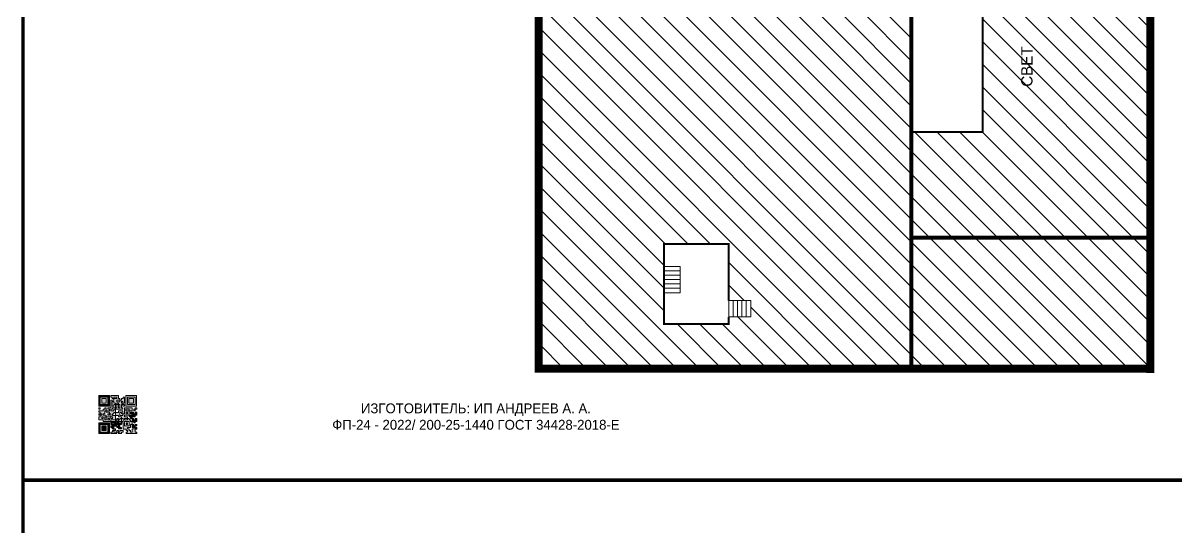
# Model space of a CAD drawing. Header units: millimetres. Extents: x 13114 to 67229, y 22859 to 38520.
# Drawn here: x 21883.5 to 22211.2, y 30884.1 to 31027.2 of the extents above; entities that cross this region are included whole.
import ezdxf

# ---------------------------------------------------------------- set-up
doc = ezdxf.new("R2010")
doc.units = ezdxf.units.MM
doc.styles.add('обычный', font='arial.ttf')
pattern_1 = [(135, (34457.892, 786.7484), (-3.21044156, -3.21044156), [])]

# ---------------------------------------------------------------- blocks, each defined once
blk = doc.blocks.new('QR')
at = {"lineweight": 0}
h = blk.add_hatch(color=256, dxfattribs=at)
h.dxf.hatch_style = 1
h.paths.add_polyline_path([(9241.16, 2687.38), (9242.01, 2687.38), (9242.01, 2687.83), (9241.59, 2687.83), (9241.59, 2688.68), (9239.45, 2688.68), (9239.45, 2688.25), (9239.86, 2688.25), (9239.86, 2687.83), (9240.29, 2687.83), (9240.29, 2688.25), (9241.16, 2688.25), (9241.16, 2687.83), (9240.29, 2687.83), (9240.29, 2687.38), (9239.45, 2687.38), (9239.45, 2685.22), (9238.57, 2685.22), (9238.57, 2684.8), (9239.02, 2684.8), (9239.02, 2684.37), (9238.13, 2684.37), (9238.13, 2683.92), (9239.02, 2683.92), (9239.02, 2683.5), (9239.44, 2683.5), (9239.44, 2682.64), (9239.87, 2682.64), (9239.87, 2682.18), (9239.44, 2682.18), (9239.44, 2682.64), (9238.13, 2682.64), (9238.13, 2681.76), (9237.71, 2681.76), (9237.71, 2682.64), (9238.13, 2682.64), (9238.13, 2683.07), (9237.27, 2683.07), (9237.27, 2683.51), (9237.71, 2683.51), (9237.71, 2684.37), (9238.13, 2684.37), (9238.13, 2685.22), (9237.71, 2685.22), (9237.71, 2684.8), (9237.28, 2684.8), (9237.28, 2684.38), (9235.98, 2684.38), (9235.98, 2683.92), (9236.4, 2683.92), (9236.4, 2683.49), (9236.84, 2683.49), (9236.84, 2683.07), (9236.4, 2683.07), (9236.4, 2682.64), (9235.98, 2682.64), (9235.98, 2681.76), (9237.29, 2681.76), (9237.29, 2681.33), (9239.43, 2681.33), (9239.43, 2681.76), (9240.74, 2681.76), (9240.74, 2683.05), (9239.87, 2683.05), (9239.87, 2683.5), (9240.29, 2683.5), (9240.29, 2683.91), (9240.74, 2683.91), (9240.74, 2684.81), (9240.29, 2684.81), (9240.29, 2684.79), (9240.29, 2684.37), (9239.45, 2684.37), (9239.45, 2684.8), (9239.87, 2684.8), (9239.87, 2685.21), (9240.74, 2685.21), (9240.74, 2686.1), (9240.29, 2686.1), (9240.29, 2685.64), (9239.86, 2685.64), (9239.86, 2686.95), (9240.29, 2686.95), (9240.29, 2686.52), (9240.74, 2686.52), (9240.74, 2686.1), (9241.16, 2686.1), (9241.16, 2686.53), (9241.59, 2686.53), (9241.59, 2686.1), (9242.02, 2686.1), (9242.02, 2685.21), (9241.59, 2685.21), (9241.59, 2686.1), (9241.16, 2686.1), (9241.16, 2685.21), (9240.74, 2685.21), (9240.74, 2684.81), (9242.89, 2684.81), (9242.89, 2685.22), (9242.47, 2685.22), (9242.47, 2686.11), (9242.89, 2686.11), (9242.89, 2686.52), (9242.46, 2686.52), (9242.46, 2686.95), (9242.89, 2686.95), (9242.89, 2686.52), (9243.32, 2686.52), (9243.32, 2688.26), (9242.9, 2688.26), (9242.9, 2687.83), (9242.47, 2687.83), (9242.47, 2687.38), (9242.01, 2687.38), (9242.01, 2686.94), (9241.16, 2686.94)])
h.paths.add_polyline_path([(9239.02, 2682.18), (9239.02, 2681.76), (9238.54, 2681.76), (9238.54, 2682.18)], flags=16)
h.paths.add_polyline_path([(9237.27, 2682.65), (9237.27, 2682.19), (9236.83, 2682.19), (9236.83, 2682.65)], flags=16)
h = blk.add_hatch(color=256, dxfattribs=at)
h.dxf.hatch_style = 1
h.paths.add_polyline_path([(9238.15, 2687.83), (9236.83, 2687.83), (9236.83, 2686.52), (9238.15, 2686.52)], flags=0)
h.paths.add_polyline_path([(9239.01, 2685.65), (9239.01, 2688.68), (9235.98, 2688.68), (9235.98, 2685.65)])
h.paths.add_polyline_path([(9236.41, 2686.1), (9236.41, 2688.26), (9238.56, 2688.26), (9238.56, 2686.1)], flags=16)
h.paths.add_polyline_path([(9236.83, 2686.52), (9236.83, 2687.83), (9238.15, 2687.83), (9238.15, 2686.52)], flags=0)
h = blk.add_hatch(color=256, dxfattribs=at)
h.dxf.hatch_style = 1
h.paths.add_polyline_path([(9238.15, 2686.52), (9238.15, 2687.83), (9236.83, 2687.83), (9236.83, 2686.52)])
h.paths.add_polyline_path([(9245.91, 2686.52), (9245.91, 2687.83), (9244.59, 2687.83), (9244.59, 2686.52)], flags=0)
h.paths.add_polyline_path([(9246.77, 2685.65), (9246.77, 2688.68), (9243.74, 2688.68), (9243.74, 2685.65)])
h.paths.add_polyline_path([(9244.17, 2686.1), (9244.17, 2688.26), (9246.32, 2688.26), (9246.32, 2686.1)], flags=16)
h.paths.add_polyline_path([(9244.59, 2686.52), (9244.59, 2687.83), (9245.91, 2687.83), (9245.91, 2686.52)], flags=0)
h = blk.add_hatch(color=256, dxfattribs=at)
h.dxf.hatch_style = 1
h.paths.add_polyline_path([(9240.75, 2681.76), (9240.75, 2681.35), (9241.17, 2681.35), (9241.17, 2681.76)])
h.paths.add_polyline_path([(9241.6, 2682.18), (9241.17, 2682.18), (9241.17, 2681.76), (9241.6, 2681.76)])
h.paths.add_polyline_path([(9242.47, 2681.34), (9242.47, 2682.19), (9242.02, 2682.19), (9242.02, 2681.76), (9241.6, 2681.76), (9241.6, 2681.34)])
h.paths.add_polyline_path([(9239.87, 2678.3), (9239.44, 2678.3), (9239.44, 2677.89), (9241.17, 2677.89), (9241.17, 2678.3), (9240.28, 2678.3), (9240.28, 2678.73), (9239.87, 2678.73)])
h.paths.add_polyline_path([(9240.75, 2678.73), (9240.75, 2679.19), (9240.28, 2679.19), (9240.28, 2678.73)])
h.paths.add_polyline_path([(9241.6, 2678.73), (9241.17, 2678.73), (9241.17, 2678.3), (9241.6, 2678.3)])
h.paths.add_polyline_path([(9242.02, 2678.3), (9241.6, 2678.3), (9241.6, 2677.89), (9242.48, 2677.89), (9242.48, 2678.31), (9242.9, 2678.31), (9242.9, 2678.73), (9242.02, 2678.73)])
h.paths.add_polyline_path([(9246.36, 2684.37), (9246.36, 2684.79), (9245.93, 2684.79), (9245.93, 2684.37)])
h.paths.add_polyline_path([(9246.78, 2685.2), (9246.36, 2685.2), (9246.36, 2684.79), (9246.78, 2684.79)])
h.paths.add_polyline_path([(9245.91, 2687.83), (9244.59, 2687.83), (9244.59, 2686.52), (9245.91, 2686.52)])
h = blk.add_hatch(color=256, dxfattribs=at)
h.dxf.hatch_style = 1
h.paths.add_polyline_path([(9243.32, 2686.11), (9242.89, 2686.11), (9242.89, 2685.64), (9243.32, 2685.64)])
h.paths.add_polyline_path([(9239.02, 2683.07), (9239.02, 2683.5), (9238.56, 2683.5), (9238.56, 2683.07)])
h.paths.add_polyline_path([(9236.4, 2684.8), (9236.4, 2685.22), (9235.98, 2685.22), (9235.98, 2684.8)])
h.paths.add_polyline_path([(9236.4, 2683.07), (9236.4, 2683.49), (9235.98, 2683.49), (9235.98, 2683.07)])
h = blk.add_hatch(color=256, dxfattribs=at)
h.dxf.hatch_style = 1
h.paths.add_polyline_path([(9243.32, 2682.64), (9243.32, 2683.07), (9244.62, 2683.07), (9244.62, 2684.37), (9243.74, 2684.37), (9243.74, 2684.8), (9244.62, 2684.8), (9244.62, 2684.37), (9245.48, 2684.37), (9245.48, 2685.22), (9243.32, 2685.22), (9243.32, 2683.5), (9242.89, 2683.5), (9242.89, 2683.06), (9242.01, 2683.06), (9242.01, 2683.91), (9242.47, 2683.91), (9242.47, 2683.5), (9242.89, 2683.5), (9242.89, 2684.38), (9241.59, 2684.38), (9241.59, 2683.91), (9240.74, 2683.91), (9240.74, 2683.05), (9241.59, 2683.05), (9241.59, 2682.64), (9242.47, 2682.64), (9242.47, 2682.19), (9242.91, 2682.19), (9242.91, 2681.34), (9242.48, 2681.34), (9242.48, 2680.91), (9242.91, 2680.91), (9242.91, 2679.17), (9243.75, 2679.17), (9243.75, 2678.73), (9244.2, 2678.73), (9244.2, 2678.3), (9243.75, 2678.3), (9243.75, 2677.88), (9246.78, 2677.88), (9246.78, 2678.3), (9246.35, 2678.3), (9246.35, 2679.19), (9245.48, 2679.19), (9245.48, 2678.31), (9245.05, 2678.31), (9245.05, 2678.73), (9244.62, 2678.73), (9244.62, 2679.19), (9244.2, 2679.19), (9244.2, 2679.61), (9245.05, 2679.61), (9245.05, 2680.46), (9245.48, 2680.46), (9245.48, 2681.34), (9245.04, 2681.34), (9245.04, 2681.76), (9244.63, 2681.76), (9244.63, 2682.19), (9244.21, 2682.19), (9244.21, 2681.76), (9243.32, 2681.76), (9243.32, 2682.19), (9244.21, 2682.19), (9244.21, 2682.64)])
h.paths.add_polyline_path([(9243.75, 2683.49), (9243.75, 2683.92), (9244.21, 2683.92), (9244.21, 2683.49)], flags=16)
h.paths.add_polyline_path([(9243.32, 2681.34), (9244.63, 2681.34), (9244.63, 2680.04), (9243.32, 2680.04)], flags=16)
h.paths.add_polyline_path([(9243.76, 2680.89), (9244.18, 2680.89), (9244.18, 2680.48), (9243.76, 2680.48)], flags=0)
h = blk.add_hatch(color=256, dxfattribs=at)
h.dxf.hatch_style = 1
h.paths.add_polyline_path([(9246.36, 2683.07), (9246.78, 2683.07), (9246.78, 2683.92), (9246.36, 2683.92), (9246.36, 2683.49), (9245.92, 2683.49), (9245.92, 2683.92), (9245.06, 2683.92), (9245.06, 2683.49), (9245.48, 2683.49), (9245.48, 2683.07), (9244.62, 2683.07), (9244.62, 2682.65), (9245.05, 2682.65), (9245.05, 2682.18), (9245.48, 2682.18), (9245.48, 2682.65), (9246.36, 2682.65)])
h.paths.add_polyline_path([(9246.78, 2682.18), (9246.36, 2682.18), (9246.36, 2681.75), (9245.92, 2681.75), (9245.92, 2682.18), (9245.48, 2682.18), (9245.48, 2681.34), (9245.48, 2681.34), (9245.94, 2681.34), (9245.94, 2680.91), (9246.36, 2680.91), (9246.36, 2681.34), (9246.78, 2681.34)])
h = blk.add_hatch(color=256, dxfattribs=at)
h.dxf.hatch_style = 1
h.paths.add_polyline_path([(9235.98, 2680.9), (9235.98, 2677.86), (9239.02, 2677.86), (9239.02, 2680.9)])
h.paths.add_polyline_path([(9238.57, 2680.48), (9238.57, 2678.32), (9236.41, 2678.32), (9236.41, 2680.48)], flags=16)
h.paths.add_polyline_path([(9238.15, 2680.05), (9238.15, 2678.74), (9236.83, 2678.74), (9236.83, 2680.05)], flags=0)
h = blk.add_hatch(color=256, dxfattribs=at)
h.dxf.hatch_style = 1
h.paths.add_polyline_path([(9242.02, 2680.46), (9242.48, 2680.46), (9242.48, 2680.91), (9241.58, 2680.91), (9241.58, 2681.35), (9241.17, 2681.35), (9241.17, 2680.91), (9240.75, 2680.91), (9240.75, 2681.33), (9239.43, 2681.33), (9239.43, 2680.46), (9239.86, 2680.46), (9239.86, 2680.92), (9240.3, 2680.92), (9240.3, 2680.46), (9239.86, 2680.46), (9239.86, 2680.04), (9239.44, 2680.04), (9239.44, 2679.62), (9239.86, 2679.62), (9239.86, 2679.19), (9240.29, 2679.19), (9240.29, 2680.03), (9241.18, 2680.03), (9241.18, 2680.47), (9241.6, 2680.47), (9241.6, 2680.03), (9241.18, 2680.03), (9241.18, 2679.61), (9241.6, 2679.61), (9241.6, 2679.19), (9242.47, 2679.19), (9242.47, 2679.6), (9242.02, 2679.6)])
h = blk.add_hatch(color=256, dxfattribs=at)
h.dxf.hatch_style = 1
h.paths.add_polyline_path([(9244.18, 2680.48), (9244.18, 2680.89), (9243.76, 2680.89), (9243.76, 2680.48)])
h = blk.add_hatch(color=256, dxfattribs=at)
h.dxf.hatch_style = 1
h.paths.add_polyline_path([(9245.93, 2680.04), (9245.93, 2680.46), (9245.48, 2680.46), (9245.48, 2679.62), (9246.35, 2679.62), (9246.35, 2680.04)])
h.paths.add_polyline_path([(9246.78, 2680.04), (9246.78, 2680.46), (9246.35, 2680.46), (9246.35, 2680.04)])
h.paths.add_polyline_path([(9246.78, 2679.18), (9246.78, 2679.62), (9246.35, 2679.62), (9246.35, 2679.18)])
h = blk.add_hatch(color=256, dxfattribs=at)
h.dxf.hatch_style = 1
h.paths.add_polyline_path([(9238.15, 2680.05), (9236.83, 2680.05), (9236.83, 2678.74), (9238.15, 2678.74)])
for points in [[(9237.71, 2685.22), (9238.13, 2685.22), (9238.13, 2684.37), (9237.71, 2684.37), (9237.71, 2683.51), (9237.27, 2683.51), (9237.27, 2683.07), (9238.13, 2683.07), (9238.13, 2682.64), (9237.71, 2682.64), (9237.71, 2681.76), (9238.13, 2681.76), (9238.13, 2682.64), (9239.44, 2682.64), (9239.44, 2683.5), (9239.02, 2683.5), (9239.02, 2683.07), (9238.56, 2683.07), (9238.56, 2683.5), (9239.02, 2683.5), (9239.02, 2683.92), (9238.13, 2683.92), (9238.13, 2684.37), (9239.02, 2684.37), (9239.02, 2684.8), (9238.57, 2684.8), (9238.57, 2685.22), (9239.45, 2685.22), (9239.45, 2687.38), (9240.29, 2687.38), (9240.29, 2687.83), (9239.86, 2687.83), (9239.86, 2688.25), (9239.45, 2688.25), (9239.45, 2688.68), (9241.59, 2688.68), (9241.59, 2687.83), (9242.01, 2687.83), (9242.01, 2687.38), (9242.47, 2687.38), (9242.47, 2687.83), (9242.9, 2687.83), (9242.9, 2688.26), (9243.32, 2688.26), (9243.32, 2686.52), (9242.89, 2686.52), (9242.89, 2686.11), (9243.32, 2686.11), (9243.32, 2685.64), (9242.89, 2685.64), (9242.89, 2686.11), (9242.47, 2686.11), (9242.47, 2685.22), (9242.89, 2685.22), (9242.89, 2684.81), (9240.74, 2684.81), (9240.74, 2683.91), (9241.59, 2683.91), (9241.59, 2684.38), (9242.89, 2684.38), (9242.89, 2683.5), (9242.47, 2683.5), (9242.47, 2683.91), (9242.01, 2683.91), (9242.01, 2683.06), (9242.89, 2683.06), (9242.89, 2683.5), (9243.32, 2683.5), (9243.32, 2685.22), (9245.48, 2685.22), (9245.48, 2684.37), (9244.62, 2684.37), (9244.62, 2683.07), (9245.48, 2683.07), (9245.48, 2683.49), (9245.06, 2683.49), (9245.06, 2683.92), (9245.92, 2683.92), (9245.92, 2683.49), (9246.36, 2683.49), (9246.36, 2683.92), (9246.78, 2683.92), (9246.78, 2683.07), (9246.36, 2683.07), (9246.36, 2682.65), (9245.48, 2682.65), (9245.48, 2682.18), (9245.92, 2682.18), (9245.92, 2681.75), (9246.36, 2681.75), (9246.36, 2682.18), (9246.78, 2682.18), (9246.78, 2681.34), (9246.36, 2681.34), (9246.36, 2680.91), (9245.94, 2680.91), (9245.94, 2681.34), (9245.48, 2681.34), (9245.48, 2680.46), (9245.93, 2680.46), (9245.93, 2680.04), (9246.35, 2680.04), (9246.35, 2680.46), (9246.78, 2680.46), (9246.78, 2680.04), (9246.78, 2680.04), (9246.35, 2680.04), (9246.35, 2679.62), (9246.78, 2679.62), (9246.78, 2679.18), (9246.35, 2679.18), (9246.35, 2678.3), (9246.78, 2678.3), (9246.78, 2677.88), (9243.75, 2677.88), (9243.75, 2678.3), (9244.2, 2678.3), (9244.2, 2678.73), (9243.75, 2678.73), (9243.75, 2679.17), (9242.91, 2679.17), (9242.91, 2680.91), (9242.48, 2680.91), (9242.48, 2680.46), (9242.02, 2680.46), (9242.02, 2679.6), (9242.47, 2679.6), (9242.47, 2679.19), (9241.6, 2679.19), (9241.6, 2679.61), (9241.18, 2679.61), (9241.18, 2680.03), (9240.29, 2680.03), (9240.29, 2679.19), (9240.75, 2679.19), (9240.75, 2678.73), (9240.28, 2678.73), (9240.28, 2678.3), (9241.17, 2678.3), (9241.17, 2678.73), (9241.6, 2678.73), (9241.6, 2678.3), (9242.02, 2678.3), (9242.02, 2678.73), (9242.9, 2678.73), (9242.9, 2678.31), (9242.48, 2678.31), (9242.48, 2677.89), (9241.6, 2677.89), (9241.6, 2678.3), (9241.17, 2678.3), (9241.17, 2677.89), (9239.44, 2677.89), (9239.44, 2678.3), (9239.87, 2678.3), (9239.87, 2678.73), (9240.28, 2678.73), (9240.28, 2679.19), (9240.29, 2679.19), (9239.86, 2679.19), (9239.86, 2679.62), (9239.44, 2679.62), (9239.44, 2680.04), (9239.86, 2680.04), (9239.86, 2680.46), (9239.43, 2680.46), (9239.43, 2681.33), (9237.29, 2681.33), (9237.29, 2681.76), (9235.98, 2681.76), (9235.98, 2682.64), (9236.4, 2682.64), (9236.4, 2683.07), (9235.98, 2683.07), (9235.98, 2683.49), (9236.4, 2683.49), (9236.4, 2683.92), (9235.98, 2683.92), (9235.98, 2684.38), (9237.28, 2684.38), (9237.28, 2684.8), (9237.71, 2684.8), (9237.71, 2685.22), (9237.92, 2685.22)], [(9240.74, 2686.1), (9240.74, 2686.52), (9240.29, 2686.52), (9240.29, 2686.95), (9239.86, 2686.95), (9239.86, 2685.64), (9240.29, 2685.64), (9240.29, 2686.1), (9240.74, 2686.1), (9240.74, 2686.52)], [(9240.74, 2685.21), (9239.87, 2685.21), (9239.87, 2684.8), (9239.45, 2684.8), (9239.45, 2684.37), (9240.29, 2684.37), (9240.29, 2684.79), (9240.29, 2684.81), (9240.74, 2684.81), (9240.74, 2685.21), (9239.87, 2685.21)], [(9240.74, 2683.91), (9240.29, 2683.91), (9240.29, 2683.5), (9239.87, 2683.5), (9239.87, 2683.05), (9240.74, 2683.05), (9240.74, 2683.91)], [(9244.62, 2684.37), (9244.62, 2684.8), (9243.74, 2684.8), (9243.74, 2684.37), (9244.62, 2684.37)], [(9240.74, 2683.05), (9240.74, 2681.76), (9239.43, 2681.76), (9239.43, 2681.33), (9240.75, 2681.33), (9240.75, 2681.35), (9240.75, 2680.91), (9241.17, 2680.91), (9241.17, 2681.35), (9241.58, 2681.35), (9241.58, 2680.91), (9242.48, 2680.91), (9242.48, 2681.34), (9242.91, 2681.34), (9242.91, 2682.19), (9242.47, 2682.19), (9242.47, 2682.64), (9241.59, 2682.64), (9241.59, 2683.05), (9240.74, 2683.05)], [(9239.86, 2680.46), (9239.86, 2680.92), (9240.3, 2680.92), (9240.3, 2680.46), (9239.86, 2680.46)], [(9241.6, 2681.76), (9242.02, 2681.76), (9242.02, 2682.19), (9242.47, 2682.19), (9242.47, 2681.34), (9241.6, 2681.34), (9241.6, 2681.76)], [(9244.62, 2683.07), (9243.32, 2683.07), (9243.32, 2682.64), (9244.21, 2682.64), (9244.21, 2682.19), (9243.32, 2682.19), (9243.32, 2681.76), (9244.21, 2681.76), (9244.21, 2682.19), (9244.63, 2682.19), (9244.63, 2681.76), (9245.04, 2681.76), (9245.04, 2681.34), (9245.48, 2681.34)], [(9245.48, 2680.46), (9245.05, 2680.46), (9245.05, 2679.61), (9244.2, 2679.61), (9244.2, 2679.19), (9244.62, 2679.19), (9244.62, 2678.73), (9245.05, 2678.73), (9245.05, 2678.31), (9245.48, 2678.31), (9245.48, 2679.19), (9246.35, 2679.19), (9246.35, 2679.07)], [(9245.48, 2682.18), (9245.05, 2682.18), (9245.05, 2682.65), (9244.62, 2682.65), (9244.62, 2683.07)], [(9245.48, 2682.18), (9245.48, 2681.34)], [(9246.35, 2679.62), (9245.48, 2679.62), (9245.48, 2680.46)], [(9245.48, 2680.46), (9245.48, 2679.62), (9246.35, 2679.62), (9246.35, 2680.04), (9245.93, 2680.04), (9245.93, 2680.46), (9245.48, 2680.46), (9245.48, 2679.62)], [(9246.35, 2679.62), (9246.35, 2679.18)]]:
    blk.add_lwpolyline(points, dxfattribs=at)
for points in [[(9235.98, 2685.65), (9239.01, 2685.65), (9239.01, 2688.68), (9235.98, 2688.68)], [(9236.41, 2688.26), (9238.56, 2688.26), (9238.56, 2686.1), (9236.41, 2686.1)], [(9236.83, 2687.83), (9238.15, 2687.83), (9238.15, 2686.52), (9236.83, 2686.52)], [(9240.29, 2687.83), (9241.16, 2687.83), (9241.16, 2688.25), (9240.29, 2688.25)], [(9240.29, 2688.25), (9241.16, 2688.25), (9241.16, 2687.83), (9240.29, 2687.83)], [(9242.01, 2687.38), (9241.16, 2687.38), (9241.16, 2686.94), (9242.01, 2686.94)], [(9241.16, 2687.38), (9242.01, 2687.38), (9242.01, 2686.94), (9241.16, 2686.94)], [(9242.89, 2686.52), (9242.46, 2686.52), (9242.46, 2686.95), (9242.89, 2686.95)], [(9243.74, 2685.65), (9246.77, 2685.65), (9246.77, 2688.68), (9243.74, 2688.68)], [(9244.17, 2688.26), (9246.32, 2688.26), (9246.32, 2686.1), (9244.17, 2686.1)], [(9244.59, 2687.83), (9245.91, 2687.83), (9245.91, 2686.52), (9244.59, 2686.52)], [(9235.98, 2684.8), (9236.4, 2684.8), (9236.4, 2685.22), (9235.98, 2685.22)], [(9241.16, 2686.1), (9240.74, 2686.1), (9240.74, 2685.21), (9241.16, 2685.21)], [(9241.16, 2686.53), (9241.59, 2686.53), (9241.59, 2686.1), (9241.16, 2686.1)], [(9241.59, 2686.1), (9242.02, 2686.1), (9242.02, 2685.21), (9241.59, 2685.21)], [(9243.75, 2683.92), (9244.21, 2683.92), (9244.21, 2683.49), (9243.75, 2683.49)], [(9245.93, 2684.79), (9246.36, 2684.79), (9246.36, 2684.37), (9245.93, 2684.37)], [(9246.36, 2685.2), (9246.78, 2685.2), (9246.78, 2684.79), (9246.36, 2684.79)], [(9235.98, 2677.86), (9239.02, 2677.86), (9239.02, 2680.9), (9235.98, 2680.9)], [(9236.4, 2683.07), (9236.84, 2683.07), (9236.84, 2683.49), (9236.4, 2683.49)], [(9236.41, 2680.48), (9238.57, 2680.48), (9238.57, 2678.32), (9236.41, 2678.32)], [(9236.83, 2682.19), (9237.27, 2682.19), (9237.27, 2682.65), (9236.83, 2682.65)], [(9238.54, 2682.18), (9239.02, 2682.18), (9239.02, 2681.76), (9238.54, 2681.76)], [(9239.44, 2682.64), (9239.87, 2682.64), (9239.87, 2682.18), (9239.44, 2682.18)], [(9240.75, 2681.76), (9241.17, 2681.76), (9241.17, 2681.35), (9240.75, 2681.35)], [(9241.17, 2682.18), (9241.6, 2682.18), (9241.6, 2681.76), (9241.17, 2681.76)], [(9241.18, 2680.03), (9241.6, 2680.03), (9241.6, 2680.47), (9241.18, 2680.47)], [(9243.32, 2680.04), (9244.63, 2680.04), (9244.63, 2681.34), (9243.32, 2681.34)], [(9243.76, 2680.89), (9244.18, 2680.89), (9244.18, 2680.48), (9243.76, 2680.48)], [(9236.83, 2680.05), (9238.15, 2680.05), (9238.15, 2678.74), (9236.83, 2678.74)]]:
    blk.add_lwpolyline(points, close=True, dxfattribs=at)

msp = doc.modelspace()

# ---------------------------------------------------------------- hatches: boundary and pattern name
at = {"lineweight": 0}
h = msp.add_hatch(dxfattribs=at)
h.set_pattern_fill('ANSI31', color=256, scale=1.43, angle=90)
h.set_pattern_definition(pattern_1)
h.paths.add_polyline_path([(22156.28, 30996.28), (22135.98, 30996.28), (22135.98, 30966.28), (22203.89, 30966.28), (22203.89, 31169.43), (22192.89, 31169.27), (22192.89, 31159.26), (22188.38, 31159.26), (22188.38, 31163.38), (22186.97, 31163.38), (22186.97, 31157.81), (22185.97, 31157.81), (22185.97, 31155.76), (22181.45, 31155.76), (22181.37, 31147.29), (22135.98, 31147.29), (22135.98, 31100.4), (22156.28, 31100.4), (22156.28, 31099.13), (22159.28, 31099.13), (22159.28, 31098.33), (22163.66, 31098.17), (22163.65, 31093.38), (22159.28, 31093.38), (22159.28, 31091.81), (22176.42, 31091.81), (22176.42, 31093.38), (22168.25, 31093.38), (22168.25, 31098.17), (22181.04, 31098.17), (22181.04, 31087.18), (22156.28, 31087.18)])
h.paths.add_polyline_path([(22135.98, 30966.28), (22135.98, 30929.06), (22203.89, 30929.06), (22203.89, 30966.28)])
h.paths.add_polyline_path([(22203.89, 31169.43), (22203.89, 31205.62), (22149.02, 31205.21), (22149.02, 31169.43)])
h.paths.add_polyline_path([(22185.7, 31052.35), (22185.7, 31065.69), (22178.25, 31065.69), (22178.25, 31052.35)], flags=24)
h.paths.add_polyline_path([(22171.52, 30941.39), (22171.52, 30954.72), (22164.07, 30954.72), (22164.07, 30941.39)], flags=24)
h.paths.add_polyline_path([(22179.94, 31180.1), (22179.94, 31193.44), (22172.49, 31193.44), (22172.49, 31180.1)], flags=24)
h = msp.add_hatch(dxfattribs=at)
h.set_pattern_fill('ANSI31', color=256, scale=1.43, angle=90)
h.set_pattern_definition(pattern_1)
h.paths.add_polyline_path([(22099.47, 31030.89), (22099.47, 31090.05), (22126.13, 31090.05), (22126.13, 31099.39), (22099.47, 31099.39), (22099.47, 31104.53), (22128.66, 31104.53), (22128.66, 31105.42), (22119.56, 31105.44), (22119.56, 31109.71), (22128.66, 31109.71), (22128.66, 31111.69), (22119.56, 31111.69), (22119.56, 31115.97), (22128.66, 31115.97), (22128.66, 31116.91), (22129.61, 31116.91), (22129.61, 31119.25), (22129.61, 31123.44), (22099.47, 31123.44), (22099.47, 31166.97), (22030.08, 31166.97), (22030.27, 30929.42), (22035.15, 30929.42), (22035.15, 30929.06), (22135.98, 30929.06), (22135.98, 31050.68), (22133.4, 31050.68), (22133.4, 31043.68), (22132.17, 31043.68), (22132.17, 31034.98), (22127.9, 31034.98), (22127.9, 31043.68), (22126.84, 31043.68), (22126.84, 31030.89)])
h.paths.add_polyline_path([(22065.71, 30964.49), (22084.11, 30964.49), (22084.11, 30948.43), (22090.33, 30948.43), (22090.33, 30943.79), (22084.11, 30943.79), (22084.11, 30941.75), (22065.71, 30941.75), (22065.71, 30950.65), (22065.6, 30950.65), (22065.6, 30951.89), (22065.6, 30953.14), (22065.6, 30954.39), (22065.6, 30955.63), (22065.6, 30956.88), (22065.6, 30958.12), (22065.71, 30958.12)], flags=16)
h.paths.add_polyline_path([(22084.1, 30948.43), (22085.34, 30948.43), (22086.59, 30948.43), (22087.84, 30948.43), (22089.08, 30948.43), (22090.33, 30948.43), (22090.33, 30943.79), (22089.08, 30943.79), (22087.84, 30943.79), (22086.59, 30943.79), (22085.34, 30943.79), (22084.1, 30943.79)], flags=0)
h.paths.add_polyline_path([(22088.57, 31043.79), (22088.57, 31057.13), (22081.12, 31057.13), (22081.12, 31043.79)], flags=24)

# ---------------------------------------------------------------- linework, layer by layer
at = {"color": 1, "lineweight": 100}
for points in [[(21883.53, 31292.37), (22483.53, 31292.37), (22483.53, 30897.37), (21883.53, 30897.37)], [(21883.53, 30897.37), (22483.53, 30897.37), (22483.53, 30502.37), (21883.53, 30502.37)]]:
    msp.add_lwpolyline(points, close=True, dxfattribs=at)
at = {"lineweight": 0}
for points, const_width in [([(22030.1, 30927.93), (22030.08, 31205.62), (22125.57, 31205.62)], 2.29), ([(22130.72, 31205.62), (22203.89, 31205.62), (22203.89, 30927.88)], 2.29), ([(22135.98, 30996.28), (22156.28, 30996.28), (22156.28, 31087.18), (22181.04, 31087.18), (22181.04, 31098.17), (22167.74, 31098.17)], 0.572), ([(22135.98, 31050.68), (22135.98, 30929.04)], 1.14), ([(22135.98, 30966.28), (22203.93, 30966.28)], 1.14), ([(22084.11, 30943.79), (22084.11, 30941.75), (22065.71, 30941.75), (22065.71, 30964.49), (22084.11, 30964.49), (22084.11, 30948.43)], 0.572), ([(22030.1, 30929.06), (22203.89, 30929.06)], 2.29)]:
    msp.add_lwpolyline(points, dxfattribs=dict(at, const_width=const_width))
for points in [[(22203.89, 30929.06), (22203.89, 31205.62)], [(22156.28, 31087.18), (22156.28, 30996.28), (22135.98, 30996.28), (22135.98, 30929.04), (22135.98, 30929.04), (22203.89, 30929.06), (22203.89, 30945.2)], [(22084.11, 30941.75), (22065.71, 30941.75), (22065.71, 30964.49), (22084.11, 30964.49), (22084.11, 30948.43), (22090.33, 30948.43), (22090.33, 30943.79), (22084.11, 30943.79)], [(22090.33, 30943.79), (22084.1, 30943.79), (22084.11, 30941.75)]]:
    msp.add_lwpolyline(points, dxfattribs=at)
for points in [[(22065.6, 30956.88), (22070.24, 30956.88), (22070.24, 30958.12), (22065.6, 30958.12)], [(22065.6, 30955.63), (22070.24, 30955.63), (22070.24, 30956.88), (22065.6, 30956.88)], [(22065.6, 30954.39), (22070.24, 30954.39), (22070.24, 30955.63), (22065.6, 30955.63)], [(22065.6, 30953.14), (22070.24, 30953.14), (22070.24, 30954.39), (22065.6, 30954.39)], [(22065.6, 30951.89), (22070.24, 30951.89), (22070.24, 30953.14), (22065.6, 30953.14)], [(22065.6, 30950.65), (22070.24, 30950.65), (22070.24, 30951.89), (22065.6, 30951.89)], [(22085.34, 30943.79), (22085.34, 30948.43), (22084.1, 30948.43), (22084.1, 30943.79)], [(22086.59, 30943.79), (22086.59, 30948.43), (22085.34, 30948.43), (22085.34, 30943.79)], [(22087.84, 30943.79), (22087.84, 30948.43), (22086.59, 30948.43), (22086.59, 30943.79)], [(22089.08, 30943.79), (22089.08, 30948.43), (22087.84, 30948.43), (22087.84, 30943.79)], [(22090.33, 30943.79), (22090.33, 30948.43), (22089.08, 30948.43), (22089.08, 30943.79)]]:
    msp.add_lwpolyline(points, close=True, dxfattribs=at)

# ---------------------------------------------------------------- block references
at = {"color": 22, "lineweight": 100, "true_color": 0xbb1e10}
msp.add_blockref('QR', (12669.04, 28232.75), dxfattribs=at)

# ---------------------------------------------------------------- texts
at = {"lineweight": 0, "insert": (22168.84, 31014.87), "char_height": 3.2032, "width": 144.8857, "attachment_point": 5, "rotation": 90, "style": 'обычный'}
msp.add_mtext('\\pi-9.6096,l9.6096,t9.6096;{\\fProxima Nova Rg|b0|i0|c204|p2;СВЕТ\\H1.1997x; }', dxfattribs=at)
at = {"lineweight": 0, "insert": (22012.24, 30915.44), "char_height": 2.8, "width": 191.3484, "attachment_point": 5, "style": 'обычный'}
msp.add_mtext('\\pi-8.4,l8.4,t8.4;{\\fProxima Nova Rg|b0|i0|c204|p2;ИЗГОТОВИТЕЛЬ: ИП АНДРЕЕВ А. А.\\fProxima Nova Rg|b0|i0|c0|p2; \\fProxima Nova Rg|b0|i0|c204|p2;\\PФП-24 - 2022/ 200-25-1440 ГОСТ 34428-2018-Е}', dxfattribs=at)

doc.saveas('drawing.dxf')
